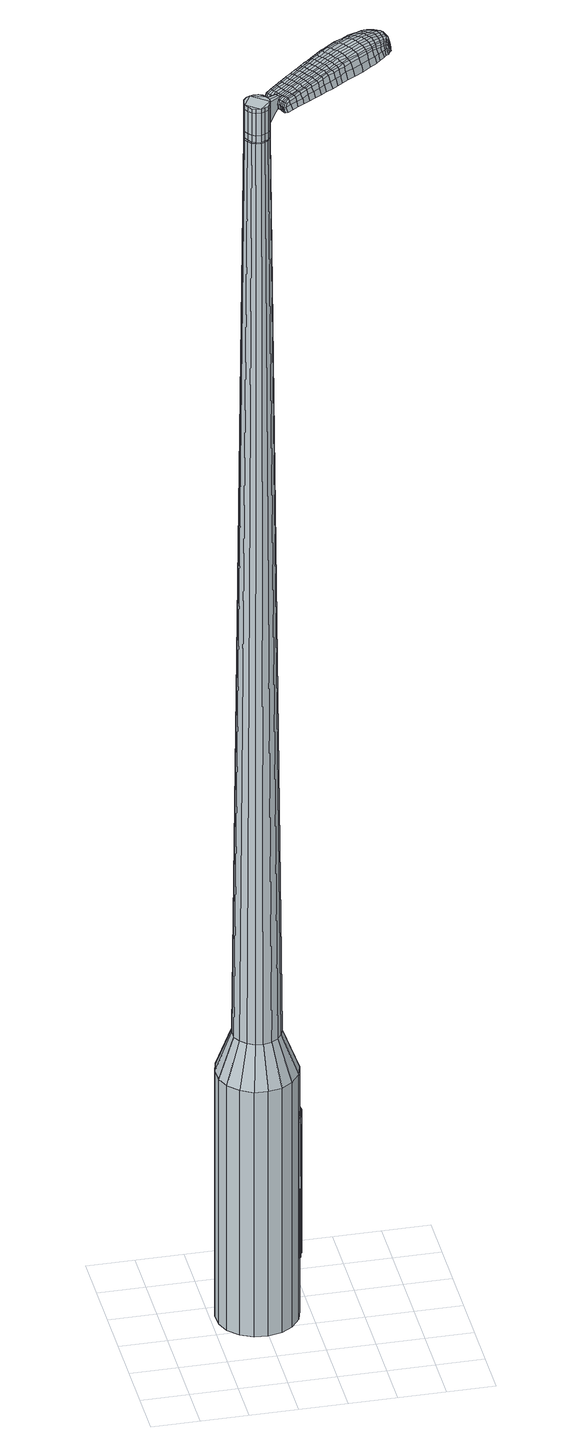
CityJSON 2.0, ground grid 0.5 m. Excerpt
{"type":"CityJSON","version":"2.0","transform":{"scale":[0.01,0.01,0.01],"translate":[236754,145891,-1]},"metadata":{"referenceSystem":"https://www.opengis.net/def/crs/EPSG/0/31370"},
"CityObjects":{
"object1":{"type":"GenericCityObject","attributes":{"cluster":703,"mean_distance_to_centroid":0.354,"new_centroid_x":236754.96,"new_centroid_y":145892.27,"mean_distance_to_camera":13.56,"H1":245.22,"H2":237.91,"Z_final":113.33,"cluster2":-1,"proj_x":236758.55,"proj_y":145897.74,"id_line":43641,"bearing_l":123.21,"distance":6.55,"orientation":"right","G_obj":33.21},"geometry":[{"type":"MultiSurface","lod":"2","boundaries":[[[0,1,2,3]],[[1,4,5,2]],[[4,6,7,5]],[[6,8,9,7]],[[8,10,11,9]],[[10,12,13,11]],[[12,14,15,13]],[[14,16,17,15]],[[16,18,19,17]],[[18,20,21,19]],[[20,22,23,21]],[[22,24,25,23]],[[24,26,27,25]],[[26,28,29,27]],[[28,30,31,29]],[[30,32,33,31]],[[32,34,35,33]],[[34,0,3,35]],[[36,37,38,39]],[[38,40,41,42]],[[41,43,42]],[[42,44,45,46]],[[45,47,46]],[[46,48,49,50]],[[49,51,50]],[[42,46,50,38]],[[50,52,39,38]],[[53,36,39]],[[2,5,7,35]],[[7,9,11,15]],[[11,13,15]],[[15,17,19,23]],[[19,21,23]],[[23,25,27,31]],[[27,29,31]],[[15,23,31,7]],[[31,33,35,7]],[[3,2,35]],[[1,0,54,55]],[[0,34,56,54]],[[34,32,57,56]],[[32,30,58,57]],[[30,28,59,58]],[[28,26,60,59]],[[26,24,61,60]],[[24,22,62,61]],[[22,20,63,62]],[[20,18,64,63]],[[18,16,65,64]],[[16,14,66,65]],[[14,12,67,66]],[[12,10,68,67]],[[10,8,69,68]],[[8,6,70,69]],[[6,4,71,70]],[[4,1,55,71]],[[55,54,72,73]],[[54,56,74,72]],[[56,57,75,74]],[[57,58,76,75]],[[58,59,77,76]],[[59,60,78,77]],[[60,61,79,78]],[[61,62,80,79]],[[62,63,81,80]],[[63,64,82,81]],[[64,65,83,82]],[[65,66,84,83]],[[66,67,85,84]],[[67,68,86,85]],[[68,69,87,86]],[[69,70,88,87]],[[70,71,89,88]],[[71,55,73,89]],[[72,90,91,92]],[[93,94,90,72]],[[95,96,94,93]],[[76,97,96,95]],[[77,98,97,76]],[[99,100,98,77]],[[79,101,100,99]],[[102,103,101,79]],[[81,104,103,102]],[[82,105,104,81]],[[106,107,105,82]],[[108,109,107,106]],[[110,111,109,108]],[[86,112,111,110]],[[113,114,112,86]],[[115,116,114,113]],[[89,117,116,115]],[[92,91,117,89]],[[118,119,120,121]],[[122,118,121,123]],[[124,122,123,125]],[[126,124,125,127]],[[128,126,127,129]],[[130,128,129,131]],[[132,130,131,133]],[[134,132,133,135]],[[136,134,135,137]],[[138,136,137,139]],[[140,138,139,141]],[[142,140,141,143]],[[144,142,143,145]],[[146,144,145,147]],[[148,146,147,149]],[[150,148,149,151]],[[73,72,92]],[[74,93,72]],[[74,75,95,93]],[[75,76,95]],[[78,99,77]],[[78,79,99]],[[80,102,79]],[[80,81,102]],[[83,106,82]],[[83,84,108,106]],[[84,85,110,108]],[[85,86,110]],[[87,113,86]],[[87,88,115,113]],[[88,89,115]],[[73,92,89]],[[152,91,90]],[[152,117,91]],[[153,116,117]],[[153,154,114,116]],[[154,112,114]],[[155,111,112]],[[155,156,109,111]],[[156,157,107,109]],[[157,105,107]],[[158,103,104]],[[158,101,103]],[[159,100,101]],[[159,98,100]],[[160,96,97]],[[160,161,94,96]],[[161,90,94]],[[39,52,150,162]],[[152,90,163,151]],[[53,39,162,119]],[[90,161,120,163]],[[36,53,119,118]],[[161,160,121,120]],[[37,36,118,122]],[[160,97,123,121]],[[38,37,122,124]],[[97,98,125,123]],[[40,38,124,126]],[[98,159,127,125]],[[41,40,126,128]],[[159,101,129,127]],[[43,41,128,130]],[[101,158,131,129]],[[42,43,130,132]],[[158,104,133,131]],[[44,42,132,134]],[[104,105,135,133]],[[45,44,134,136]],[[105,157,137,135]],[[47,45,136,138]],[[157,156,139,137]],[[46,47,138,140]],[[156,155,141,139]],[[48,46,140,142]],[[155,112,143,141]],[[49,48,142,144]],[[112,154,145,143]],[[51,49,144,146]],[[154,153,147,145]],[[50,51,146,148]],[[153,117,149,147]],[[52,50,148,150]],[[117,152,151,149]],[[150,151,164,165]],[[151,163,166,164]],[[163,120,167,166]],[[120,119,168,167]],[[119,162,169,168]],[[162,150,165,169]],[[170,171,172,173]],[[174,170,173,175]],[[170,174,176,177]],[[171,170,177,178]],[[179,180,181,182]],[[183,179,182,184]],[[179,183,185,186]],[[180,179,186,187]],[[188,189,190,191]],[[192,188,191,193]],[[188,192,194,195]],[[189,188,195,196]],[[197,198,199,200]],[[201,197,200,202]],[[197,201,203,204]],[[198,197,204,205]],[[206,207,208,209]],[[210,206,209,211]],[[206,210,212,213]],[[207,206,213,214]],[[215,216,217,218]],[[219,215,218,220]],[[215,219,221,222]],[[216,215,222,223]],[[224,225,226,227]],[[216,224,227,217]],[[224,216,223,228]],[[225,224,228,229]],[[230,231,232,233]],[[225,230,233,226]],[[230,225,229,234]],[[231,230,234,235]],[[236,174,175,237]],[[231,236,237,232]],[[236,231,235,238]],[[174,236,238,176]],[[239,240,241,242]],[[243,239,242,244]],[[239,243,245,246]],[[240,239,246,247]],[[248,249,250,251]],[[240,248,251,241]],[[248,240,247,252]],[[249,248,252,253]],[[254,255,256,257]],[[249,254,257,250]],[[254,249,253,258]],[[255,254,258,259]],[[260,261,262,263]],[[255,260,263,256]],[[260,255,259,264]],[[261,260,264,265]],[[266,171,178,267]],[[261,266,267,262]],[[266,261,265,268]],[[171,266,268,172]],[[269,270,271,272]],[[273,269,272,274]],[[269,273,275,276]],[[270,269,276,277]],[[278,279,280,281]],[[270,278,281,271]],[[278,270,277,282]],[[279,278,282,283]],[[284,285,286,287]],[[279,284,287,280]],[[284,279,283,288]],[[285,284,288,289]],[[290,183,184,291]],[[285,290,291,286]],[[290,285,289,292]],[[183,290,292,185]],[[293,294,295,296]],[[297,293,296,298]],[[293,297,299,300]],[[294,293,300,301]],[[302,303,304,305]],[[294,302,305,295]],[[302,294,301,306]],[[303,302,306,307]],[[308,309,310,311]],[[303,308,311,304]],[[308,303,307,312]],[[309,308,312,313]],[[314,315,316,317]],[[309,314,317,310]],[[314,309,313,318]],[[315,314,318,319]],[[320,180,187,321]],[[315,320,321,316]],[[320,315,319,322]],[[180,320,322,181]],[[323,209,208,324]],[[325,323,324,326]],[[323,325,327,328]],[[209,323,328,211]],[[329,325,326,330]],[[331,329,330,332]],[[329,331,333,334]],[[325,329,334,327]],[[335,331,332,336]],[[337,335,336,338]],[[335,337,339,340]],[[331,335,340,333]],[[341,337,338,342]],[[343,341,342,344]],[[341,343,345,346]],[[337,341,346,339]],[[347,343,344,348]],[[198,347,348,199]],[[347,198,205,349]],[[343,347,349,345]],[[350,351,196,195]],[[352,350,195,194]],[[350,352,353,354]],[[351,350,354,355]],[[356,357,355,354]],[[358,356,354,353]],[[356,358,359,360]],[[357,356,360,361]],[[362,363,361,360]],[[364,362,360,359]],[[362,364,365,366]],[[363,362,366,367]],[[368,369,367,366]],[[370,368,366,365]],[[368,370,203,201]],[[369,368,201,202]],[[371,372,373,374]],[[273,371,374,275]],[[371,273,274,375]],[[372,371,375,376]],[[377,192,193,378]],[[372,377,378,373]],[[377,372,376,379]],[[192,377,379,194]],[[380,381,382,383]],[[219,380,383,221]],[[380,219,220,384]],[[381,380,384,385]],[[386,387,388,389]],[[381,386,389,382]],[[386,381,385,390]],[[387,386,390,391]],[[392,189,196,393]],[[387,392,393,388]],[[392,387,391,394]],[[189,392,394,190]],[[395,396,397,398]],[[177,395,398,178]],[[395,177,176,399]],[[396,395,399,400]],[[401,402,403,404]],[[396,401,404,397]],[[401,396,400,405]],[[402,401,405,406]],[[407,200,199,408]],[[402,407,408,403]],[[407,402,406,409]],[[200,407,409,202]],[[410,411,412,413]],[[182,410,413,184]],[[410,182,181,414]],[[411,410,414,415]],[[416,204,203,417]],[[411,416,417,412]],[[416,411,415,418]],[[204,416,418,205]],[[419,420,421,422]],[[297,419,422,299]],[[419,297,298,423]],[[420,419,423,424]],[[425,210,211,426]],[[420,425,426,421]],[[425,420,424,427]],[[210,425,427,212]],[[428,429,430,431]],[[243,428,431,245]],[[428,243,244,432]],[[429,428,432,433]],[[434,435,436,437]],[[429,434,437,430]],[[434,429,433,438]],[[435,434,438,439]],[[440,207,214,441]],[[435,440,441,436]],[[440,435,439,442]],[[207,440,442,208]],[[443,444,433,432]],[[242,443,432,244]],[[443,242,241,445]],[[444,443,445,446]],[[447,448,439,438]],[[444,447,438,433]],[[447,444,446,449]],[[448,447,449,450]],[[451,324,208,442]],[[448,451,442,439]],[[451,448,450,452]],[[324,451,452,326]],[[453,454,455,456]],[[300,453,456,301]],[[453,300,299,422]],[[454,453,422,421]],[[457,328,327,458]],[[454,457,458,455]],[[457,454,421,426]],[[328,457,426,211]],[[459,460,446,445]],[[251,459,445,241]],[[459,251,250,461]],[[460,459,461,462]],[[463,464,450,449]],[[460,463,449,446]],[[463,460,462,465]],[[464,463,465,466]],[[467,330,326,452]],[[464,467,452,450]],[[467,464,466,468]],[[330,467,468,332]],[[469,470,471,472]],[[306,469,472,307]],[[469,306,301,456]],[[470,469,456,455]],[[473,334,333,474]],[[470,473,474,471]],[[473,470,455,458]],[[334,473,458,327]],[[475,476,462,461]],[[257,475,461,250]],[[475,257,256,477]],[[476,475,477,478]],[[479,480,466,465]],[[476,479,465,462]],[[479,476,478,481]],[[480,479,481,482]],[[483,336,332,468]],[[480,483,468,466]],[[483,480,482,484]],[[336,483,484,338]],[[485,486,487,488]],[[312,485,488,313]],[[485,312,307,472]],[[486,485,472,471]],[[489,340,339,490]],[[486,489,490,487]],[[489,486,471,474]],[[340,489,474,333]],[[491,492,478,477]],[[263,491,477,256]],[[491,263,262,493]],[[492,491,493,494]],[[495,496,482,481]],[[492,495,481,478]],[[495,492,494,497]],[[496,495,497,498]],[[499,342,338,484]],[[496,499,484,482]],[[499,496,498,500]],[[342,499,500,344]],[[501,502,503,504]],[[318,501,504,319]],[[501,318,313,488]],[[502,501,488,487]],[[505,346,345,506]],[[502,505,506,503]],[[505,502,487,490]],[[346,505,490,339]],[[507,508,494,493]],[[267,507,493,262]],[[507,267,178,398]],[[508,507,398,397]],[[509,510,498,497]],[[508,509,497,494]],[[509,508,397,404]],[[510,509,404,403]],[[511,348,344,500]],[[510,511,500,498]],[[511,510,403,408]],[[348,511,408,199]],[[512,513,415,414]],[[322,512,414,181]],[[512,322,319,504]],[[513,512,504,503]],[[514,349,205,418]],[[513,514,418,415]],[[514,513,503,506]],[[349,514,506,345]],[[515,516,376,375]],[[272,515,375,274]],[[515,272,271,517]],[[516,515,517,518]],[[519,352,194,379]],[[516,519,379,376]],[[519,516,518,520]],[[352,519,520,353]],[[521,522,523,524]],[[222,521,524,223]],[[521,222,221,383]],[[522,521,383,382]],[[525,526,527,528]],[[522,525,528,523]],[[525,522,382,389]],[[526,525,389,388]],[[529,351,355,530]],[[526,529,530,527]],[[529,526,388,393]],[[351,529,393,196]],[[531,532,518,517]],[[281,531,517,271]],[[531,281,280,533]],[[532,531,533,534]],[[535,358,353,520]],[[532,535,520,518]],[[535,532,534,536]],[[358,535,536,359]],[[537,538,539,540]],[[228,537,540,229]],[[537,228,223,524]],[[538,537,524,523]],[[541,542,543,544]],[[538,541,544,539]],[[541,538,523,528]],[[542,541,528,527]],[[545,357,361,546]],[[542,545,546,543]],[[545,542,527,530]],[[357,545,530,355]],[[547,548,534,533]],[[287,547,533,280]],[[547,287,286,549]],[[548,547,549,550]],[[551,364,359,536]],[[548,551,536,534]],[[551,548,550,552]],[[364,551,552,365]],[[553,554,555,556]],[[234,553,556,235]],[[553,234,229,540]],[[554,553,540,539]],[[557,558,559,560]],[[554,557,560,555]],[[557,554,539,544]],[[558,557,544,543]],[[561,363,367,562]],[[558,561,562,559]],[[561,558,543,546]],[[363,561,546,361]],[[563,564,550,549]],[[291,563,549,286]],[[563,291,184,413]],[[564,563,413,412]],[[565,370,365,552]],[[564,565,552,550]],[[565,564,412,417]],[[370,565,417,203]],[[566,567,400,399]],[[238,566,399,176]],[[566,238,235,556]],[[567,566,556,555]],[[568,569,406,405]],[[567,568,405,400]],[[568,567,555,560]],[[569,568,560,559]],[[570,369,202,409]],[[569,570,409,406]],[[570,569,559,562]],[[369,570,562,367]],[[571,572,573,574]],[[574,573,575,576]],[[577,575,573,578]],[[578,573,572,579]],[[580,581,582,583]],[[583,582,584,585]],[[586,584,582,587]],[[587,582,581,588]],[[589,590,591,592]],[[592,591,593,594]],[[595,593,591,596]],[[596,591,590,597]],[[598,599,600,601]],[[601,600,602,603]],[[604,602,600,605]],[[605,600,599,606]],[[607,608,609,610]],[[610,609,611,612]],[[613,611,609,614]],[[614,609,608,615]],[[616,617,618,619]],[[619,618,620,621]],[[622,620,618,623]],[[623,618,617,624]],[[625,626,627,628]],[[628,627,617,616]],[[624,617,627,629]],[[629,627,626,630]],[[631,632,633,634]],[[634,633,626,625]],[[630,626,633,635]],[[635,633,632,636]],[[576,575,637,638]],[[638,637,632,631]],[[636,632,637,639]],[[639,637,575,577]],[[640,641,642,643]],[[643,642,644,645]],[[646,644,642,647]],[[647,642,641,648]],[[649,650,651,652]],[[652,651,641,640]],[[648,641,651,653]],[[653,651,650,654]],[[655,656,657,658]],[[658,657,650,649]],[[654,650,657,659]],[[659,657,656,660]],[[661,662,663,664]],[[664,663,656,655]],[[660,656,663,665]],[[665,663,662,666]],[[579,572,667,668]],[[668,667,662,661]],[[666,662,667,669]],[[669,667,572,571]],[[670,671,672,673]],[[673,672,674,675]],[[676,674,672,677]],[[677,672,671,678]],[[679,680,681,682]],[[682,681,671,670]],[[678,671,681,683]],[[683,681,680,684]],[[685,686,687,688]],[[688,687,680,679]],[[684,680,687,689]],[[689,687,686,690]],[[585,584,691,692]],[[692,691,686,685]],[[690,686,691,693]],[[693,691,584,586]],[[694,695,696,697]],[[697,696,698,699]],[[700,698,696,701]],[[701,696,695,702]],[[703,704,705,706]],[[706,705,695,694]],[[702,695,705,707]],[[707,705,704,708]],[[709,710,711,712]],[[712,711,704,703]],[[708,704,711,713]],[[713,711,710,714]],[[715,716,717,718]],[[718,717,710,709]],[[714,710,717,719]],[[719,717,716,720]],[[588,581,721,722]],[[722,721,716,715]],[[720,716,721,723]],[[723,721,581,580]],[[607,610,724,725]],[[725,724,726,727]],[[728,726,724,729]],[[729,724,610,612]],[[727,726,730,731]],[[731,730,732,733]],[[734,732,730,735]],[[735,730,726,728]],[[733,732,736,737]],[[737,736,738,739]],[[740,738,736,741]],[[741,736,732,734]],[[739,738,742,743]],[[743,742,744,745]],[[746,744,742,747]],[[747,742,738,740]],[[745,744,748,749]],[[749,748,599,598]],[[606,599,748,750]],[[750,748,744,746]],[[597,751,752,596]],[[596,752,753,595]],[[754,753,752,755]],[[755,752,751,756]],[[756,757,758,755]],[[755,758,759,754]],[[760,759,758,761]],[[761,758,757,762]],[[762,763,764,761]],[[761,764,765,760]],[[766,765,764,767]],[[767,764,763,768]],[[768,769,770,767]],[[767,770,771,766]],[[604,771,770,602]],[[602,770,769,603]],[[772,773,774,775]],[[775,774,674,676]],[[675,674,774,776]],[[776,774,773,777]],[[594,593,778,779]],[[779,778,773,772]],[[777,773,778,780]],[[780,778,593,595]],[[781,782,783,784]],[[784,783,620,622]],[[621,620,783,785]],[[785,783,782,786]],[[787,788,789,790]],[[790,789,782,781]],[[786,782,789,791]],[[791,789,788,792]],[[597,590,793,794]],[[794,793,788,787]],[[792,788,793,795]],[[795,793,590,589]],[[796,797,798,799]],[[799,798,578,579]],[[577,578,798,800]],[[800,798,797,801]],[[802,803,804,805]],[[805,804,797,796]],[[801,797,804,806]],[[806,804,803,807]],[[598,601,808,809]],[[809,808,803,802]],[[807,803,808,810]],[[810,808,601,603]],[[811,812,813,814]],[[814,813,583,585]],[[580,583,813,815]],[[815,813,812,816]],[[604,605,817,818]],[[818,817,812,811]],[[816,812,817,819]],[[819,817,605,606]],[[820,821,822,823]],[[823,822,698,700]],[[699,698,822,824]],[[824,822,821,825]],[[612,611,826,827]],[[827,826,821,820]],[[825,821,826,828]],[[828,826,611,613]],[[829,830,831,646]],[[831,644,646]],[[645,644,831,832]],[[832,831,830,833]],[[834,835,836,837]],[[837,836,830,829]],[[833,830,836,838]],[[838,836,835,839]],[[615,608,840,841]],[[841,840,835,834]],[[839,835,840,842]],[[842,840,608,607]],[[833,843,844,832]],[[832,844,643,645]],[[640,643,844,845]],[[845,844,843,846]],[[839,847,848,838]],[[838,848,843,833]],[[846,843,848,849]],[[849,848,847,850]],[[607,725,851,842]],[[842,851,847,839]],[[850,847,851,852]],[[852,851,725,727]],[[853,854,855]],[[855,854,701,702]],[[700,701,854,823]],[[823,854,820]],[[728,729,856,857]],[[857,856,854,853]],[[820,854,856,827]],[[827,856,729,612]],[[846,858,859,845]],[[845,859,652,640]],[[649,652,859,860]],[[860,859,858,861]],[[850,862,863,849]],[[849,863,858,846]],[[861,858,863,864]],[[864,863,862,865]],[[727,731,866,852]],[[852,866,862,850]],[[865,862,866,867]],[[867,866,731,733]],[[868,869,870,871]],[[871,870,707,708]],[[702,707,870,855]],[[855,870,869,853]],[[734,735,872,873]],[[873,872,869,868]],[[853,869,872,857]],[[857,872,735,728]],[[861,874,875,860]],[[860,875,658,649]],[[655,658,875,876]],[[875,874,876]],[[865,877,878,864]],[[864,878,874,861]],[[876,874,878,879]],[[879,878,877,880]],[[733,737,881,867]],[[867,881,877,865]],[[880,877,881,882]],[[882,881,737,739]],[[883,884,885,886]],[[886,885,713,714]],[[708,713,885,871]],[[871,885,884,868]],[[740,741,887,888]],[[888,887,884,883]],[[868,884,887,873]],[[873,887,741,734]],[[889,890,876]],[[876,890,664,655]],[[661,664,890,891]],[[891,890,889,892]],[[880,893,894,879]],[[879,894,889,876]],[[892,889,894,895]],[[895,894,893,896]],[[739,743,897,882]],[[882,897,893,880]],[[896,893,897,898]],[[898,897,743,745]],[[899,900,901,902]],[[902,901,719,720]],[[714,719,901,886]],[[886,901,900,883]],[[746,747,903,904]],[[904,903,900,899]],[[883,900,903,888]],[[888,903,747,740]],[[892,905,906,891]],[[891,906,668,661]],[[579,668,906,799]],[[799,906,905,796]],[[896,907,908,895]],[[895,908,905,892]],[[796,905,908,805]],[[805,908,907,802]],[[745,749,909,898]],[[898,909,907,896]],[[802,907,909,809]],[[809,909,749,598]],[[816,910,911,815]],[[815,911,723,580]],[[720,723,911,902]],[[902,911,910,899]],[[606,750,912,819]],[[819,912,910,816]],[[899,910,912,904]],[[904,912,750,746]],[[777,913,914,776]],[[776,914,673,675]],[[670,673,914,915]],[[915,914,913,916]],[[595,753,917,780]],[[780,917,913,777]],[[916,913,917,918]],[[918,917,753,754]],[[919,920,921,922]],[[922,921,623,624]],[[622,623,921,784]],[[784,921,920,781]],[[923,924,925,926]],[[926,925,920,919]],[[781,920,925,790]],[[790,925,924,787]],[[756,751,927,928]],[[928,927,924,923]],[[787,924,927,794]],[[794,927,751,597]],[[916,929,930,915]],[[915,930,682,670]],[[679,682,930,931]],[[931,930,929,932]],[[754,759,933,918]],[[918,933,929,916]],[[932,929,933,934]],[[934,933,759,760]],[[935,936,937,938]],[[938,937,629,630]],[[624,629,937,922]],[[922,937,936,919]],[[939,940,941,942]],[[942,941,936,935]],[[919,936,941,926]],[[926,941,940,923]],[[762,757,943,944]],[[944,943,940,939]],[[923,940,943,928]],[[928,943,757,756]],[[932,945,946,931]],[[931,946,688,679]],[[685,688,946,947]],[[947,946,945,948]],[[760,765,949,934]],[[934,949,945,932]],[[948,945,949,950]],[[950,949,765,766]],[[951,952,953,954]],[[954,953,635,636]],[[630,635,953,938]],[[938,953,952,935]],[[955,956,957,958]],[[958,957,952,951]],[[935,952,957,942]],[[942,957,956,939]],[[768,763,959,960]],[[960,959,956,955]],[[939,956,959,944]],[[944,959,763,762]],[[948,961,962,947]],[[947,962,692,685]],[[585,692,962,814]],[[814,962,961,811]],[[766,771,963,950]],[[950,963,961,948]],[[811,961,963,818]],[[818,963,771,604]],[[801,964,965,800]],[[800,965,639,577]],[[636,639,965,954]],[[954,965,964,951]],[[807,966,967,806]],[[806,967,964,801]],[[951,964,967,958]],[[958,967,966,955]],[[603,769,968,810]],[[810,968,966,807]],[[955,966,968,960]],[[960,968,769,768]],[[571,574,173,172]],[[574,576,175,173]],[[586,587,186,185]],[[587,588,187,186]],[[589,592,191,190]],[[592,594,193,191]],[[613,614,213,212]],[[614,615,214,213]],[[616,619,218,217]],[[619,621,220,218]],[[625,628,227,226]],[[628,616,217,227]],[[631,634,233,232]],[[634,625,226,233]],[[576,638,237,175]],[[638,631,232,237]],[[646,647,246,245]],[[647,648,247,246]],[[648,653,252,247]],[[653,654,253,252]],[[654,659,258,253]],[[659,660,259,258]],[[660,665,264,259]],[[665,666,265,264]],[[666,669,268,265]],[[669,571,172,268]],[[676,677,276,275]],[[677,678,277,276]],[[678,683,282,277]],[[683,684,283,282]],[[684,689,288,283]],[[689,690,289,288]],[[690,693,292,289]],[[693,586,185,292]],[[694,697,296,295]],[[697,699,298,296]],[[703,706,305,304]],[[706,694,295,305]],[[709,712,311,310]],[[712,703,304,311]],[[715,718,317,316]],[[718,709,310,317]],[[588,722,321,187]],[[722,715,316,321]],[[772,775,374,373]],[[775,676,275,374]],[[594,779,378,193]],[[779,772,373,378]],[[621,785,384,220]],[[785,786,385,384]],[[786,791,390,385]],[[791,792,391,390]],[[792,795,394,391]],[[795,589,190,394]],[[699,824,423,298]],[[824,825,424,423]],[[825,828,427,424]],[[828,613,212,427]],[[829,646,431,430]],[[646,245,431]],[[834,837,437,436]],[[837,829,430,437]],[[615,841,441,214]],[[841,834,436,441]],[[969,970,971,972]],[[973,974,972,971]],[[975,976,977,978]],[[979,980,981,982]],[[970,983,984,971]],[[985,973,971,984]],[[986,975,978,987]],[[988,989,980,979]],[[983,990,991,984]],[[991,992,985,984]],[[993,986,987,994]],[[995,989,988,996]],[[990,997,998,991]],[[998,999,992,991]],[[1000,993,994,1001]],[[1002,995,996,1003]],[[1004,1005,1006,1007]],[[1008,1009,1005,1004]],[[1008,1010,1011,1009]],[[1010,1012,1013,1011]],[[1014,1015,1016,1017]],[[1018,1019,1015,1014]],[[1020,1021,1019,1018]],[[1022,1023,1021,1020]],[[1017,1006,1005,1014]],[[1014,1005,1009,1018]],[[1009,1011,1020,1018]],[[1011,1013,1022,1020]],[[978,977,974,973]],[[987,978,973,985]],[[992,994,987,985]],[[999,1001,994,992]],[[979,982,976,975]],[[988,979,975,986]],[[996,988,986,993]],[[1003,996,993,1000]],[[980,1004,1007,981]],[[989,1008,1004,980]],[[1010,1008,989,995]],[[1012,1010,995,1002]],[[1024,1025,1026,1027]],[[1026,1028,1029,1030]],[[1026,1030,1031,1032]],[[1026,1032,1027]],[[1033,1024,1027,1034]],[[1035,1034,1027,1036]],[[1037,1036,1027]],[[1038,1026,1025,1039]],[[1040,1038,1039,1041]],[[1042,1040,1041,1043]],[[1044,1042,1043,1045]],[[1046,1044,1045,1047]],[[1047,1048,1049,1050]],[[1047,1050,1051,1052]],[[1047,1052,1053,1054]],[[1053,1055,1056,1057]],[[1053,1057,1058,1059]],[[1053,1059,1054]],[[1047,1054,1046]],[[1060,1061,1025,1024]],[[1062,1063,1028,1026]],[[1064,1065,1037,1027]],[[1061,1066,1039,1025]],[[1067,1062,1026,1038]],[[1066,1068,1041,1039]],[[1069,1067,1038,1040]],[[1068,1070,1043,1041]],[[1071,1069,1040,1042]],[[1070,1072,1045,1043]],[[1073,1071,1042,1044]],[[1072,1074,1047,1045]],[[1075,1073,1044,1046]],[[1074,1076,1048,1047]],[[1077,1078,1055,1053]],[[1079,1075,1046,1054]],[[1049,1048,1076,1080]],[[1050,1049,1080,1081]],[[1051,1050,1081,1082]],[[1052,1051,1082,1083]],[[1053,1052,1083,1077]],[[1084,1060,1024,1033]],[[1085,1084,1033,1034]],[[1086,1085,1034,1035]],[[1087,1086,1035,1036]],[[1065,1087,1036,1037]],[[1029,1028,1063,1088]],[[1056,1055,1078,1089]],[[1030,1029,1088,1090]],[[1031,1030,1090,1091]],[[1032,1031,1091,1092]],[[1027,1032,1092,1064]],[[1057,1056,1089,1093]],[[1058,1057,1093,1094]],[[1059,1058,1094,1095]],[[1054,1059,1095,1079]]]}]}
},
"vertices":[
[132,152,384],[138,139,384],[138,139,96],[132,152,96],[139,124,384],[139,124,96],[135,110,384],[135,110,96],[126,98,384],[126,98,96],[114,90,384],[114,90,96],[99,87,384],[99,87,96],[85,88,384],[85,88,96],[72,95,384],[72,95,96],[61,106,384],[61,106,96],[56,119,384],[56,119,96],[55,134,384],[55,134,96],[59,148,384],[59,148,96],[68,160,384],[68,160,96],[80,168,384],[80,168,96],[95,171,384],[95,171,96],[109,169,384],[109,169,96],[122,163,384],[122,163,96],[101,142,1524],[96,142,1524],[92,141,1524],[108,136,1524],[88,139,1524],[85,135,1524],[84,126,1524],[84,131,1524],[86,122,1524],[89,118,1524],[98,115,1524],[93,116,1524],[102,117,1524],[106,119,1524],[110,127,1524],[109,123,1524],[110,132,1524],[105,140,1524],[118,143,429],[121,135,429],[112,149,429],[104,153,429],[95,154,429],[87,152,429],[80,147,429],[74,140,429],[72,132,429],[72,123,429],[76,115,429],[82,109,429],[90,105,429],[98,104,429],[107,106,429],[114,111,429],[119,118,429],[122,126,429],[108,136,1483],[110,132,1483],[105,140,1483],[101,142,1483],[96,142,1483],[92,141,1483],[88,139,1483],[85,135,1483],[84,131,1483],[84,126,1483],[86,122,1483],[89,118,1483],[93,116,1483],[98,115,1483],[102,117,1483],[106,119,1483],[109,123,1483],[110,127,1483],[108,136,1485],[109,132,1485],[109,132,1483],[105,139,1483],[105,139,1485],[101,141,1483],[101,141,1485],[96,142,1485],[92,141,1485],[88,138,1483],[88,138,1485],[85,135,1485],[84,130,1483],[84,130,1485],[84,126,1485],[86,122,1485],[89,119,1483],[89,119,1485],[93,117,1483],[93,117,1485],[98,116,1483],[98,116,1485],[102,117,1485],[106,120,1483],[106,120,1485],[108,123,1483],[108,123,1485],[110,127,1485],[101,142,1519],[105,140,1519],[105,140,1493],[101,142,1493],[96,142,1519],[96,142,1493],[92,141,1519],[92,141,1493],[88,139,1519],[88,139,1493],[85,135,1519],[85,135,1493],[84,131,1519],[84,131,1493],[84,126,1519],[84,126,1493],[86,122,1519],[86,122,1493],[89,118,1519],[89,118,1493],[93,116,1519],[93,116,1493],[98,115,1519],[98,115,1493],[102,117,1519],[102,117,1493],[106,119,1519],[106,119,1493],[109,123,1519],[109,123,1493],[110,127,1519],[110,127,1493],[110,132,1519],[110,132,1493],[110,132,1485],[109,123,1485],[106,119,1485],[98,115,1485],[93,116,1485],[89,118,1485],[84,131,1485],[88,139,1485],[101,142,1485],[105,140,1485],[108,136,1519],[108,136,1493],[126,144,1513],[126,144,1518],[124,147,1513],[122,149,1513],[122,149,1518],[124,147,1518],[196,171,1519],[190,167,1518],[192,167,1509],[198,170,1510],[204,175,1519],[206,175,1510],[202,176,1526],[195,171,1525],[189,168,1525],[176,203,1519],[170,199,1518],[170,197,1525],[176,201,1525],[183,208,1519],[183,206,1526],[183,210,1510],[176,205,1510],[170,201,1509],[247,229,1519],[249,225,1519],[249,226,1513],[247,229,1513],[243,231,1519],[244,232,1513],[242,230,1524],[245,228,1524],[247,225,1524],[185,188,1530],[178,184,1529],[180,181,1529],[186,185,1530],[192,193,1531],[194,190,1531],[190,196,1530],[183,191,1530],[176,187,1529],[117,144,1512],[119,141,1512],[120,142,1517],[118,144,1517],[116,146,1512],[117,147,1517],[116,147,1506],[118,144,1506],[119,142,1506],[245,204,1519],[243,202,1519],[244,202,1512],[247,204,1512],[247,206,1518],[248,206,1512],[246,206,1522],[244,205,1523],[242,203,1524],[239,199,1519],[235,196,1519],[236,195,1512],[241,199,1512],[238,200,1524],[233,196,1525],[230,192,1519],[223,188,1519],[225,187,1511],[232,192,1511],[228,193,1526],[222,189,1526],[214,181,1519],[216,181,1510],[212,182,1526],[132,134,1513],[139,138,1513],[138,138,1518],[131,134,1517],[127,131,1512],[128,132,1516],[129,131,1506],[134,133,1507],[140,137,1507],[146,141,1514],[152,145,1515],[151,146,1520],[144,142,1519],[147,141,1507],[154,145,1507],[159,149,1515],[165,152,1516],[164,153,1522],[157,149,1521],[160,148,1508],[167,152,1508],[171,156,1517],[178,160,1517],[176,161,1524],[170,157,1523],[173,156,1508],[180,159,1509],[184,163,1518],[183,164,1524],[186,163,1509],[226,235,1519],[223,233,1519],[224,232,1524],[227,233,1523],[229,235,1518],[229,234,1522],[229,237,1512],[226,236,1512],[223,235,1512],[219,231,1519],[214,228,1519],[214,227,1525],[219,230,1524],[219,233,1512],[214,230,1512],[209,225,1519],[202,221,1519],[202,219,1526],[209,224,1526],[209,227,1511],[202,223,1511],[192,215,1519],[193,213,1526],[193,217,1510],[116,159,1513],[122,164,1513],[122,165,1507],[116,161,1507],[112,156,1512],[112,157,1506],[113,156,1516],[116,158,1517],[122,162,1518],[128,168,1514],[134,173,1515],[134,174,1507],[128,170,1507],[128,167,1519],[134,171,1520],[140,177,1515],[146,182,1516],[146,184,1508],[140,179,1508],[140,176,1521],[146,180,1522],[152,186,1517],[158,190,1517],[158,192,1509],[152,188,1508],[152,184,1523],[158,189,1524],[164,195,1518],[164,197,1509],[164,193,1524],[123,147,1519],[124,145,1519],[129,151,1520],[130,149,1520],[127,154,1520],[121,150,1519],[135,155,1522],[137,153,1522],[141,159,1523],[143,157,1523],[140,162,1523],[134,158,1521],[148,164,1524],[149,161,1524],[154,168,1525],[155,165,1525],[152,170,1525],[146,166,1524],[160,172,1526],[162,169,1526],[166,176,1527],[168,173,1527],[164,179,1527],[158,175,1526],[172,180,1528],[174,177,1528],[170,183,1528],[243,226,1527],[245,223,1527],[240,229,1526],[236,227,1527],[239,224,1528],[241,220,1528],[234,220,1529],[236,217,1529],[231,223,1528],[225,219,1530],[227,216,1530],[229,213,1530],[221,212,1531],[223,209,1531],[219,215,1530],[211,210,1531],[214,207,1531],[216,204,1531],[203,200,1531],[205,197,1531],[201,203,1531],[231,236,1518],[234,235,1519],[234,236,1513],[231,237,1513],[230,234,1523],[233,234,1523],[239,234,1519],[239,235,1513],[238,233,1524],[248,208,1518],[249,211,1518],[248,210,1523],[247,208,1523],[250,208,1513],[250,210,1513],[250,214,1519],[250,218,1519],[249,218,1524],[249,214,1523],[251,214,1513],[251,218,1513],[250,222,1519],[248,221,1524],[251,222,1513],[194,173,1528],[193,174,1528],[187,171,1528],[188,169,1527],[201,177,1528],[200,179,1529],[191,177,1529],[190,180,1530],[184,176,1529],[185,173,1528],[199,181,1529],[198,184,1530],[188,182,1530],[182,178,1529],[196,187,1531],[176,200,1528],[178,198,1529],[185,203,1529],[183,205,1528],[170,196,1527],[172,194,1528],[180,195,1529],[187,200,1530],[174,191,1528],[111,154,1512],[112,152,1512],[113,152,1517],[112,154,1517],[111,155,1506],[112,153,1506],[114,149,1512],[115,150,1517],[114,150,1506],[125,131,1512],[124,133,1512],[125,132,1506],[126,131,1506],[126,132,1517],[125,134,1517],[123,135,1512],[122,137,1512],[123,137,1506],[124,135,1506],[124,136,1517],[122,138,1517],[120,139,1512],[121,139,1506],[121,140,1517],[130,135,1519],[130,137,1519],[137,139,1520],[136,141,1520],[128,139,1519],[127,141,1519],[135,142,1520],[133,145,1520],[126,143,1519],[132,147,1520],[117,157,1519],[118,155,1519],[124,160,1520],[123,161,1520],[119,153,1519],[125,157,1520],[143,143,1521],[142,144,1521],[150,147,1522],[149,148,1522],[141,146,1521],[140,149,1521],[147,150,1522],[146,153,1523],[138,151,1522],[144,155,1523],[129,166,1521],[130,164,1521],[136,168,1522],[135,170,1522],[132,161,1521],[138,165,1522],[156,150,1523],[155,152,1523],[163,154,1524],[162,156,1524],[154,154,1523],[152,156,1524],[160,158,1525],[159,160,1525],[151,159,1524],[157,163,1525],[141,174,1523],[142,172,1523],[148,177,1524],[147,179,1524],[144,170,1524],[150,174,1525],[169,158,1525],[168,160,1525],[175,162,1526],[174,163,1526],[166,162,1526],[165,164,1526],[173,166,1527],[171,168,1527],[163,167,1526],[169,171,1527],[153,183,1525],[154,181,1525],[160,185,1526],[159,187,1526],[156,178,1526],[162,182,1527],[181,165,1527],[180,167,1527],[179,169,1527],[177,172,1528],[176,175,1528],[165,191,1527],[166,190,1527],[168,186,1528],[228,233,1525],[231,233,1525],[225,231,1526],[228,231,1526],[235,231,1526],[232,229,1527],[245,207,1525],[246,209,1525],[243,207,1526],[242,205,1525],[246,212,1525],[247,216,1526],[243,214,1527],[243,210,1526],[246,220,1526],[242,217,1527],[221,229,1526],[223,228,1527],[215,226,1527],[218,225,1528],[227,226,1528],[221,222,1529],[238,201,1526],[238,204,1527],[233,200,1528],[233,198,1527],[238,207,1527],[238,210,1528],[232,206,1529],[233,203,1528],[237,214,1528],[231,210,1530],[210,223,1528],[212,221,1529],[203,218,1528],[205,217,1529],[215,219,1529],[208,214,1530],[228,194,1528],[228,196,1528],[221,192,1529],[221,190,1528],[227,199,1529],[226,202,1530],[219,198,1530],[220,194,1530],[225,206,1530],[217,201,1531],[193,212,1529],[195,210,1529],[198,207,1530],[211,183,1528],[211,185,1529],[210,188,1530],[208,191,1530],[207,194,1531],[191,168,1509],[189,169,1518],[195,172,1518],[197,172,1509],[203,177,1519],[205,176,1510],[201,178,1525],[194,173,1525],[188,170,1525],[171,196,1525],[171,197,1518],[177,202,1518],[177,200,1525],[184,206,1519],[184,205,1525],[184,208,1510],[177,204,1509],[171,199,1509],[247,225,1513],[247,224,1519],[245,227,1519],[246,228,1513],[242,230,1519],[243,230,1513],[241,229,1524],[244,226,1524],[245,224,1524],[181,182,1528],[179,184,1528],[185,188,1529],[187,185,1529],[192,193,1529],[194,190,1529],[190,196,1529],[183,191,1529],[177,187,1528],[121,143,1516],[121,143,1512],[119,145,1512],[120,145,1516],[117,147,1512],[118,148,1516],[118,148,1506],[120,145,1506],[121,143,1506],[243,203,1512],[241,204,1519],[244,206,1518],[245,205,1512],[245,207,1518],[247,207,1512],[244,208,1522],[243,206,1523],[240,204,1523],[235,197,1512],[233,197,1519],[238,201,1519],[239,200,1512],[237,201,1524],[232,198,1525],[224,189,1511],[222,189,1519],[229,194,1519],[230,193,1511],[227,194,1525],[221,190,1526],[213,183,1519],[215,183,1510],[211,184,1526],[137,140,1518],[138,139,1513],[132,136,1513],[131,136,1517],[127,133,1512],[127,134,1515],[128,133,1506],[133,135,1506],[140,139,1507],[150,147,1520],[151,147,1514],[145,143,1514],[143,144,1519],[146,143,1507],[153,146,1507],[163,155,1522],[164,154,1516],[158,151,1515],[156,151,1521],[159,150,1508],[166,154,1508],[175,162,1523],[177,162,1517],[171,158,1516],[169,159,1522],[172,157,1508],[179,161,1508],[183,165,1517],[182,166,1524],[185,165,1509],[225,230,1523],[224,231,1519],[227,233,1518],[227,232,1523],[229,233,1518],[229,232,1522],[229,235,1512],[227,234,1512],[224,233,1512],[215,225,1525],[215,226,1519],[220,229,1519],[220,228,1524],[220,231,1512],[215,228,1512],[203,218,1526],[203,219,1519],[210,223,1519],[210,222,1525],[210,225,1511],[203,221,1511],[194,213,1519],[194,211,1526],[194,215,1510],[124,164,1507],[123,162,1513],[117,158,1513],[118,159,1506],[113,155,1512],[114,156,1506],[114,154,1515],[117,157,1517],[123,161,1518],[136,173,1507],[135,171,1514],[129,167,1514],[130,168,1507],[129,165,1519],[135,170,1520],[148,182,1508],[147,180,1516],[141,176,1515],[142,177,1508],[141,174,1521],[147,179,1522],[159,191,1508],[159,189,1517],[153,185,1516],[154,186,1508],[153,183,1522],[159,187,1523],[165,193,1517],[165,195,1509],[165,191,1524],[124,148,1518],[125,146,1518],[129,152,1519],[131,149,1519],[128,154,1519],[122,150,1518],[136,156,1520],[137,153,1520],[142,160,1521],[143,157,1521],[140,162,1521],[134,158,1520],[148,164,1523],[150,162,1523],[154,168,1524],[156,166,1524],[153,171,1524],[146,166,1523],[161,172,1525],[162,170,1525],[167,176,1526],[168,174,1526],[165,179,1526],[159,175,1525],[173,180,1527],[174,178,1527],[171,183,1527],[243,222,1526],[242,225,1526],[239,228,1525],[236,226,1526],[238,223,1526],[240,220,1526],[235,217,1528],[233,220,1528],[230,222,1527],[225,219,1528],[227,216,1529],[229,213,1529],[223,209,1530],[221,212,1530],[219,215,1529],[211,210,1530],[214,207,1530],[216,204,1530],[205,197,1530],[203,200,1530],[201,203,1530],[234,234,1513],[233,233,1518],[231,234,1518],[231,235,1512],[230,232,1523],[233,232,1523],[238,232,1519],[238,233,1513],[237,231,1523],[246,211,1523],[247,211,1518],[246,209,1518],[245,209,1523],[248,208,1512],[248,211,1512],[247,217,1523],[248,218,1519],[248,214,1519],[247,214,1523],[249,214,1513],[249,218,1513],[248,221,1519],[246,221,1524],[249,222,1513],[187,171,1527],[193,175,1527],[193,174,1527],[187,170,1526],[201,178,1527],[200,180,1528],[184,176,1528],[190,180,1528],[191,177,1528],[185,174,1527],[199,182,1528],[197,185,1529],[188,183,1529],[182,179,1528],[196,188,1529],[185,203,1528],[178,198,1527],[177,199,1527],[184,204,1527],[171,195,1526],[172,194,1527],[180,195,1528],[188,199,1528],[175,190,1527],[115,153,1516],[114,153,1512],[113,154,1512],[114,154,1516],[113,155,1506],[114,154,1506],[115,150,1512],[116,151,1516],[116,151,1506],[127,134,1506],[126,134,1512],[126,133,1512],[127,134,1516],[127,135,1516],[124,138,1506],[123,138,1512],[125,136,1512],[126,136,1506],[125,137,1516],[124,139,1516],[122,140,1512],[123,141,1506],[123,141,1516],[130,137,1518],[131,137,1518],[137,140,1519],[136,141,1519],[128,141,1518],[129,139,1518],[135,143,1519],[134,145,1519],[126,143,1518],[132,147,1519],[124,160,1519],[118,156,1518],[124,161,1519],[120,153,1518],[126,157,1519],[143,145,1520],[143,144,1520],[150,148,1521],[149,149,1521],[140,149,1520],[141,147,1520],[148,151,1521],[146,153,1521],[139,151,1520],[145,155,1521],[136,168,1521],[130,164,1520],[130,165,1520],[136,169,1521],[132,161,1520],[138,165,1521],[155,153,1522],[156,152,1522],[162,156,1523],[153,157,1522],[154,155,1522],[160,158,1523],[159,161,1524],[151,159,1523],[157,163,1524],[149,177,1523],[142,173,1522],[142,174,1522],[148,178,1523],[144,170,1522],[150,174,1523],[168,160,1524],[169,159,1524],[175,163,1525],[174,164,1525],[165,165,1525],[167,162,1524],[173,166,1525],[171,169,1526],[164,167,1525],[170,171,1526],[161,185,1525],[155,181,1524],[154,182,1524],[160,186,1525],[157,178,1524],[163,182,1525],[181,168,1526],[181,167,1526],[178,172,1527],[179,170,1526],[176,175,1527],[166,189,1526],[166,191,1526],[169,186,1526],[231,231,1524],[228,231,1524],[226,230,1525],[228,230,1525],[235,230,1525],[232,228,1525],[242,207,1525],[244,210,1524],[243,208,1524],[241,206,1525],[242,214,1526],[245,216,1525],[245,213,1524],[242,210,1525],[245,219,1525],[241,217,1526],[223,227,1526],[221,227,1526],[216,224,1526],[218,224,1527],[227,225,1526],[221,221,1527],[232,200,1527],[237,204,1526],[237,202,1526],[232,199,1526],[231,207,1528],[237,210,1527],[237,207,1526],[232,203,1527],[236,214,1527],[230,210,1528],[212,220,1527],[211,221,1527],[204,217,1527],[205,216,1528],[215,218,1528],[208,213,1529],[220,192,1528],[227,197,1527],[227,195,1527],[220,191,1527],[219,198,1529],[226,203,1529],[227,200,1528],[220,195,1528],[225,206,1529],[217,201,1530],[195,209,1528],[194,210,1528],[198,206,1529],[210,186,1528],[211,185,1528],[208,191,1529],[209,189,1529],[207,194,1530],[128,133,1508],[124,138,1508],[152,155,1509],[156,149,1509],[171,166,1510],[175,159,1510],[204,188,1512],[209,180,1512],[194,170,1511],[189,178,1511],[219,197,1513],[230,205,1514],[235,198,1514],[224,190,1513],[121,144,1508],[148,162,1509],[166,174,1510],[199,195,1512],[184,185,1511],[214,205,1513],[225,213,1514],[117,150,1508],[143,168,1509],[161,181,1510],[194,203,1512],[179,193,1511],[220,220,1514],[209,213,1513],[113,155,1508],[139,175,1509],[156,188,1510],[189,211,1512],[174,201,1511],[216,227,1514],[204,221,1513],[241,213,1514],[244,217,1514],[248,211,1514],[246,206,1514],[237,220,1514],[240,223,1514],[232,227,1514],[237,228,1514],[227,234,1514],[233,234,1514],[247,221,1515],[248,226,1515],[248,225,1515],[249,218,1515],[244,225,1515],[247,227,1515],[242,229,1515],[246,228,1515],[240,232,1515],[246,229,1515],[91,172,334],[96,173,334],[96,173,165],[81,170,171],[91,172,165],[88,171,165],[85,170,166],[83,170,167],[82,170,169],[88,171,334],[85,170,333],[83,170,332],[82,170,331],[81,170,328],[110,171,165],[110,171,334],[123,164,165],[123,164,334],[133,153,165],[133,153,334],[139,139,165],[139,139,334],[141,124,165],[141,124,334],[139,120,334],[138,116,334],[138,114,333],[137,112,332],[137,110,331],[137,110,328],[139,120,165],[137,110,171],[137,110,169],[137,112,167],[138,114,166],[138,116,165],[92,169,334],[96,170,334],[96,170,165],[92,169,165],[82,167,171],[82,167,328],[109,168,334],[109,168,165],[122,161,334],[122,161,165],[131,151,334],[131,151,165],[137,138,334],[137,138,165],[138,125,334],[138,125,165],[137,121,334],[134,111,328],[134,111,171],[137,121,165],[136,117,334],[135,114,333],[134,112,332],[134,111,331],[88,168,334],[86,168,333],[84,167,332],[83,167,331],[88,168,165],[134,111,169],[86,168,166],[84,167,167],[83,167,169],[134,112,167],[135,114,166],[136,117,165]
]}
